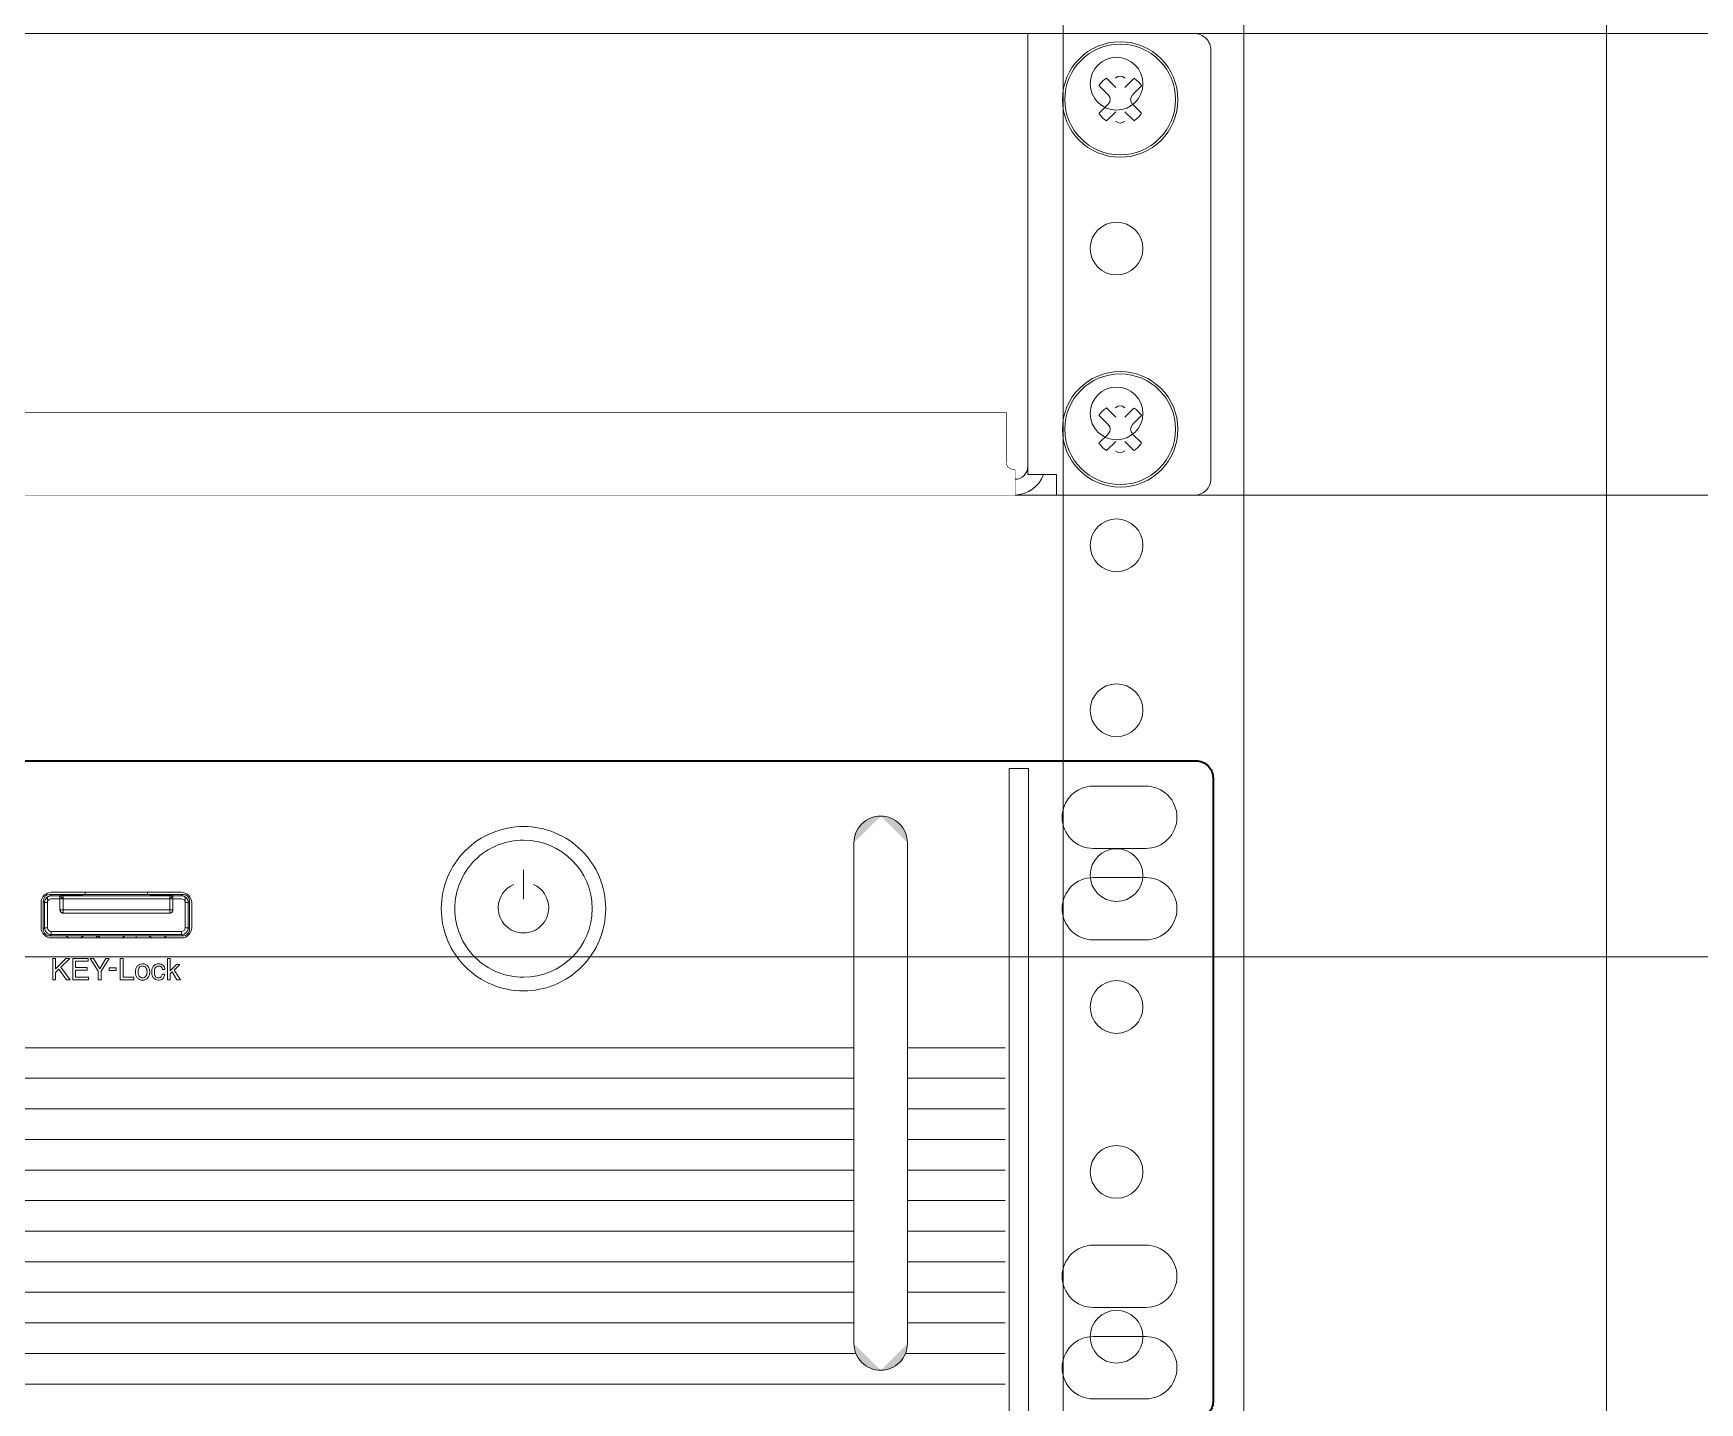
# Model space of a CAD drawing. Header units: millimetres. Extents: x -71336 to -33468, y -26189 to 22712.
# Drawn here: x -34169.4 to -34008.9, y -12629.5 to -12497.7 of the extents above; entities that cross this region are included whole.
import ezdxf

# ---------------------------------------------------------------- set-up
doc = ezdxf.new("R2010")
doc.units = ezdxf.units.MM
doc.set_wipeout_variables(frame=1)
doc.layers.add('PDF3_Geometry', color=7, linetype='Continuous')
doc.layers.add('PDF3_Solid Fills', color=7, linetype='Continuous')
doc.layers.add('SC - Equipment', color=7, linetype='Continuous', lineweight=13)
doc.layers.add('SC - Rack Layout - U-guides and centreline', color=5, linetype='Continuous', lineweight=13, plot=False)
doc.styles.add('ARIAL', font='arial.ttf')

# ---------------------------------------------------------------- blocks, each defined once
blk = doc.blocks.new('*U240')
at = {"layer": 'SC - Rack Layout - U-guides and centreline', "ltscale": 5}
blk.add_lwpolyline([(-300, 0), (300, 0)], dxfattribs=at)
blk = doc.blocks.new('*U241')
at = {"layer": 'SC - Rack Layout - U-guides and centreline', "color": 0, "linetype": 'ByBlock', "lineweight": -2, "transparency": 16777216}
for p in [(0, 755.65), (0, 711.2), (0, 666.75)]:
    blk.add_blockref('*U240', p, dxfattribs=at)
blk = doc.blocks.new('*U270')
at = {"layer": 'SC - Equipment'}
for p, q in [((227.076, 763.524), (227.076, 807.974)), ((244.4623, 763.524), (244.4623, 807.974)), ((279.3873, 807.974), (279.3873, 763.524)), ((227.076, 719.074), (227.076, 763.524)), ((244.4623, 719.074), (244.4623, 763.524)), ((279.3873, 763.524), (279.3873, 719.074)), ((227.076, 674.624), (227.076, 719.074)), ((244.4623, 674.624), (244.4623, 719.074)), ((279.3873, 719.074), (279.3873, 674.624)), ((227.076, 630.174), (227.076, 674.624)), ((244.4623, 630.174), (244.4623, 674.624)), ((279.3873, 674.624), (279.3873, 630.174))]:
    blk.add_line(p, q, dxfattribs=at)
for centre in [(232.21315, 801.624), (232.21315, 785.749), (232.21315, 769.874), (232.21315, 757.174), (232.21315, 741.299), (232.21315, 725.424), (232.21315, 712.724), (232.21315, 696.849), (232.21315, 680.974)]:
    blk.add_circle(centre, 2.54, dxfattribs=at)
at = {"ltscale": 5, "style": 'ARIAL', "flags": 1}
blk.add_attdef('UNITS', (470.5, 46), '', height=9.73997, dxfattribs=at)
blk = doc.blocks.new('LG CVCA')
at = {"layer": 'PDF3_Solid Fills', "true_color": 0xffffff, "transparency": 33554559}
h = blk.add_hatch(color=7, dxfattribs=at)
h.paths.add_polyline_path([(209.5, 4.64, 0.414361), (212.07, 7.21)], flags=0)
h.paths.add_polyline_path([(206.92, 7.21, 0.414229), (209.5, 4.64)], flags=0)
h.paths.add_polyline_path([(206.92, 7.21), (206.92, 55.44)], flags=0)
h.paths.add_polyline_path([(209.5, 58.01, 0.414335), (206.92, 55.44)], flags=0)
h.paths.add_polyline_path([(212.07, 55.44, 0.414467), (209.5, 58.01)], flags=0)
at = {"layer": 'PDF3_Geometry', "lineweight": 35}
blk.add_lwpolyline([(241.5, 1.64, -0.41475), (239.86, 0), (-239.86, 0, -0.414753), (-241.5, 1.64), (-241.5, 61.68, -0.414378), (-239.86, 63.32), (239.86, 63.32, -0.414374), (241.5, 61.68)], format="xyb", close=True, dxfattribs=at)
at = {"layer": 'PDF3_Geometry', "lineweight": 18}
blk.add_lwpolyline([(223.73, 0.41), (221.88, 0.41), (221.88, 62.59), (223.73, 62.59)], close=True, dxfattribs=at)
for points in [[(229.97, 60.89), (235.03, 60.89, -0.414414), (238.03, 57.89, -0.414414), (235.03, 54.89), (229.97, 54.89, -0.414641), (226.97, 57.89, -0.414641)], [(209.5, 4.64, -0.414229), (206.92, 7.21), (206.92, 55.44, -0.414335), (209.5, 58.01, -0.414467), (212.07, 55.44), (212.07, 7.21, -0.414361)], [(175.1, 57, 0.414218), (167.19, 49.09, 0.414218), (175.1, 41.17, 0.414218), (183.02, 49.09, 0.414218)], [(175.1, 55.69, 0.414271), (168.49, 49.09, 0.414271), (175.1, 42.48, 0.414168), (181.71, 49.09, 0.414168)], [(229.97, 52.09), (235.03, 52.09, -0.414414), (238.03, 49.09, -0.414414), (235.03, 46.09), (229.97, 46.09, -0.414641), (226.97, 49.09, -0.414641)], [(229.97, 16.69), (235.03, 16.69, -0.414414), (238.03, 13.69, -0.414414), (235.03, 10.69), (229.97, 10.69, -0.414641), (226.97, 13.69, -0.414641)], [(229.97, 7.89), (235.03, 7.89, -0.414414), (238.03, 4.89, -0.414414), (235.03, 1.89), (229.97, 1.89, -0.414641), (226.97, 4.89, -0.414641)]]:
    blk.add_lwpolyline(points, format="xyb", close=True, dxfattribs=at)
blk.add_lwpolyline([(174.18, 51.43, 0.305072), (172.67, 49.18, 0.414334), (175.1, 46.75, 0.414334), (177.53, 49.18, 0.299695), (176.06, 51.41)], format="xyb", dxfattribs=at)
for points in [[(175.1, 52.84), (175.1, 50.01)], [(-206.85, 35.7), (206.92, 35.7)], [(212.07, 35.7), (221.5, 35.7)], [(-206.85, 32.76), (206.92, 32.76)], [(212.07, 32.76), (221.5, 32.76)], [(-206.85, 29.81), (206.92, 29.81)], [(212.07, 29.81), (221.5, 29.81)], [(-206.85, 26.87), (206.92, 26.87)], [(212.07, 26.87), (221.5, 26.87)], [(-206.85, 23.92), (206.92, 23.92)], [(212.07, 23.92), (221.5, 23.92)], [(-206.85, 20.98), (206.92, 20.98)], [(212.07, 20.98), (221.5, 20.98)], [(-206.85, 18.04), (206.92, 18.04)], [(212.07, 18.04), (221.5, 18.04)], [(-206.85, 15.09), (206.92, 15.09)], [(212.07, 15.09), (221.5, 15.09)], [(-206.85, 12.15), (206.92, 12.15)], [(212.07, 12.15), (221.5, 12.15)], [(-206.85, 9.21), (206.92, 9.21)], [(212.07, 9.21), (221.5, 9.21)], [(-207.03, 6.26), (207.11, 6.26)], [(211.89, 6.26), (221.5, 6.26)], [(-221.65, 3.32), (221.5, 3.32)]]:
    blk.add_lwpolyline(points, dxfattribs=at)
at = {"layer": 'PDF3_Geometry', "lineweight": 9}
for points in [[(143.15, 49.67), (143.15, 47.27, -0.413728), (142.15, 46.27), (129.65, 46.27, -0.413728), (128.65, 47.27), (128.65, 49.67, -0.414409), (129.65, 50.67), (142.15, 50.67, -0.414409)], [(131.3, 46.27, 0.238435), (130.91, 46.47, -0.235371)], [(136.82, 46.46, 0.19639), (136.5, 46.27, -0.237805)], [(139.29, 46.27, 0.239359), (138.9, 46.47, -0.236895)], [(140.81, 46.46, 0.192988), (140.49, 46.27, -0.241834)]]:
    blk.add_lwpolyline(points, format="xyb", close=True, dxfattribs=at)
for points in [[(128.85, 49.82, -0.410272), (129.5, 50.47), (129.63, 50.34), (130.76, 50.33), (130.76, 48.97), (141.04, 48.97, -0.010833), (141.15, 48.98)], [(128.85, 47.12), (128.85, 49.82), (128.98, 49.69, -0.117314), (129.05, 49.97)], [(129.64, 50.33, 0.145722), (129.28, 50.22), (129.28, 47.24), (128.98, 47.24, 0.196561), (129.17, 46.79)], [(129.28, 49.69), (128.98, 49.69, -0.40983), (129.64, 50.33), (130.46, 50.33), (141.34, 50.33)], [(129.5, 50.47), (142.3, 50.47, -0.192974), (142.76, 50.28, -0.192737), (142.95, 49.82), (142.95, 47.12), (142.82, 47.24), (142.82, 49.69), (142.95, 49.82)], [(141.04, 48.97), (141.04, 50.33), (141.05, 50.34), (142.18, 50.34, -0.149762), (142.52, 50.22)], [(142.52, 49.69), (142.82, 49.69, 0.408381), (142.16, 50.33), (141.34, 50.33), (141.33, 50.31), (141.29, 50.28)], [(142.75, 49.98, 0.118971), (142.52, 50.22), (142.52, 47.24), (142.82, 47.24, -0.405653), (142.18, 46.59), (142.18, 46.9)], [(128.98, 49.69), (128.98, 47.24), (128.85, 47.12, 0.195439), (129.04, 46.66)], [(130.76, 48.97, 0.010991), (130.65, 48.98, 0.012621), (130.55, 48.98)], [(141.05, 48.67), (141.05, 48.67), (130.75, 48.67), (130.75, 48.67), (141.05, 48.67, 0.106658), (141.17, 48.7, 0.113061), (141.26, 48.77)], [(142.3, 46.47), (142.18, 46.59), (129.63, 46.59), (129.5, 46.47), (142.3, 46.47, 0.190301), (142.76, 46.66, 0.189869), (142.95, 47.12)], [(129.63, 46.59), (129.63, 46.9), (142.18, 46.9, 0.411232), (142.52, 47.24)], [(132.46, 46.27, -0.235371), (132.86, 46.47, 0.085428), (132.68, 46.42, 0.105243), (132.46, 46.27)], [(133.9, 46.47, -0.237805), (134.34, 46.27, 0.238435), (134, 46.44), (134, 46.27)], [(138.92, 43.56, 0.112512), (138.7, 43.73, 0.062924), (138.56, 43.77, 0.104338), (138.28, 43.76, 0.0597), (138.14, 43.73)], [(139.97, 43.78, 0.095033), (139.7, 43.73, 0.114854), (139.48, 43.57, 0.099644), (139.34, 43.32, 0.042961), (139.31, 43.17)], [(137.78, 43.31, 0.036106), (137.74, 43.16, 0.059322), (137.74, 42.84)], [(137.78, 42.67, 0.096905), (137.92, 42.42, 0.11296), (138.14, 42.26)], [(139.1, 42.82, 0.029451), (139.11, 42.99, 0.031058), (139.1, 43.16)]]:
    blk.add_lwpolyline(points, format="xyb", dxfattribs=at)
for points in [[(130.46, 50.04), (129.63, 50.04)], [(130.76, 50.03), (130.46, 50.33), (130.55, 50.42)], [(130.47, 50.31), (130.46, 50.33)], [(130.46, 50.04), (130.46, 50.03), (130.46, 50.03)], [(130.46, 50.03), (141.34, 50.03)], [(130.51, 50.28), (130.47, 50.31)], [(130.76, 50.03), (130.69, 50.1), (130.62, 50.17), (130.56, 50.23)], [(130.74, 50.34), (130.76, 50.33)], [(132.9, 50.47), (132.77, 50.44)], [(132.9, 50.67), (132.9, 50.47)], [(138.9, 50.67), (138.9, 50.47)], [(138.9, 50.47), (139.03, 50.44)], [(139.32, 50.43), (140.95, 50.43)], [(140.95, 50.43), (139.32, 50.43)], [(141.25, 50.42), (141.34, 50.33), (141.04, 50.03)], [(141.18, 50.17), (141.11, 50.1), (141.04, 50.03)], [(142.18, 50.04), (141.34, 50.04)], [(141.34, 50.04), (141.34, 50.03), (141.34, 50.03)], [(142.3, 50.47), (142.16, 50.33)], [(130.46, 49), (130.46, 49)], [(130.76, 48.76), (130.76, 48.86)], [(141.04, 48.86), (141.04, 48.76)], [(141.34, 49), (141.34, 49)], [(137.8, 46.27), (137.8, 46.47)], [(129.77, 44.29), (130.04, 44.29)], [(129.77, 42.25), (129.77, 44.29)], [(130.04, 43.3), (131.04, 44.29)], [(130.04, 44.29), (130.04, 43.3)], [(130.55, 43.46), (131.44, 42.25)], [(131.42, 44.29), (130.56, 43.46)], [(131.04, 44.29), (131.42, 44.29)], [(131.69, 44.29), (133.18, 44.29)], [(131.69, 42.25), (131.69, 44.29)], [(133.18, 44.05), (131.97, 44.05)], [(131.97, 44.05), (131.97, 43.42)], [(131.97, 43.42), (133.08, 43.42)], [(133.08, 43.42), (133.08, 43.18)], [(133.18, 44.29), (133.18, 44.05)], [(133.39, 44.29), (133.71, 44.29)], [(134.16, 43.06), (133.39, 44.29)], [(133.71, 44.29), (134.29, 43.3)], [(134.3, 43.3), (134.88, 44.29)], [(135.2, 44.29), (134.43, 43.06)], [(134.88, 44.29), (135.2, 44.29)], [(135.2, 43.39), (135.89, 43.39)], [(135.2, 43.13), (135.2, 43.39)], [(135.89, 43.39), (135.89, 43.13)], [(136.26, 44.29), (136.54, 44.29)], [(136.26, 42.25), (136.26, 44.29)], [(136.54, 44.29), (136.54, 42.49)], [(140.82, 44.29), (141.07, 44.29)], [(140.82, 42.25), (140.82, 44.29)], [(141.07, 44.29), (141.07, 43.11)], [(141.07, 43.11), (141.7, 43.73)], [(142.02, 43.73), (141.45, 43.18)], [(141.7, 43.73), (142.02, 43.73)], [(130.04, 42.25), (129.77, 42.25)], [(130.35, 43.26), (130.04, 42.96)], [(130.04, 42.96), (130.04, 42.25)], [(131.08, 42.25), (130.35, 43.26)], [(131.44, 42.25), (131.08, 42.25)], [(133.2, 42.25), (131.69, 42.25)], [(131.97, 43.18), (131.97, 42.49), (133.2, 42.49)], [(133.08, 43.18), (131.97, 43.18)], [(133.2, 42.49), (133.2, 42.25)], [(134.43, 42.25), (134.16, 42.25), (134.16, 43.06)], [(134.43, 43.06), (134.43, 42.25)], [(135.89, 43.13), (135.2, 43.13)], [(137.57, 42.25), (136.26, 42.25)], [(136.54, 42.49), (137.57, 42.49)], [(137.57, 42.49), (137.57, 42.25)], [(140.32, 43.23), (140.57, 43.23)], [(140.57, 42.78), (140.33, 42.78)], [(141.07, 42.25), (140.82, 42.25)], [(141.27, 43.01), (141.07, 42.81)], [(141.07, 42.81), (141.07, 42.25)], [(141.73, 42.25), (141.27, 43.01)], [(141.45, 43.18), (142.06, 42.25)], [(142.06, 42.25), (141.73, 42.25)]]:
    blk.add_lwpolyline(points, dxfattribs=at)
for points in [[(130.46, 49), (130.46, 50.33)], [(130.85, 50.43), (132.48, 50.43)], [(141.34, 49), (141.34, 50.33)]]:
    blk.add_lwpolyline(points, close=True, dxfattribs=at)
for centre, radius, start, end in [((130.87, 49), 0.41, 179.8865, 192.5651), ((130.45, 48.32), 0.424, 60.6677, 67.7937), ((141.08, 48.68), 0.0362, 158.7607, 201.2393), ((141.7, 47.6), 1.21, 114.525, 117.0136), ((140.93, 49), 0.41, 347.4349, 0.1135), ((129.63, 47.25), 0.353, 180.608, 225.3304), ((138.35, 43.17), 0.581, 137.2338, 151.3861), ((138.42, 43.15), 0.419, 64.4611, 115.765), ((139.46, 42.98), 1.47, 174.5521, 179.4223), ((138.42, 42.85), 0.428, 245.2458, 294.2666), ((138.45, 42.83), 0.623, 293.8099, 319.1045), ((138.2, 42.93), 0.641, 326.3436, 344.3027), ((137.38, 42.98), 1.47, 0.5777, 5.4479), ((140.27, 42.94), 0.966, 186.9325, 196.1609), ((139.94, 42.82), 0.61, 207.3813, 244.0293), ((139.93, 42.76), 0.338, 215.4543, 243.4674)]:
    blk.add_arc(centre, radius, start, end, dxfattribs=at)
for points in [[(129.05, 49.97), (129.11, 50.07), (129.19, 50.15), (129.28, 50.22)], [(129.38, 49.94), (129.31, 49.87), (129.27, 49.78), (129.27, 49.69)], [(129.63, 50.04), (129.54, 50.04), (129.44, 50.01), (129.38, 49.94)], [(130.85, 50.43), (130.69, 50.43), (130.55, 50.43), (130.55, 50.42)], [(130.85, 50.43), (130.69, 50.43), (130.55, 50.43), (130.55, 50.42)], [(132.48, 50.43), (132.62, 50.43), (132.74, 50.44), (132.77, 50.44)], [(132.48, 50.43), (132.62, 50.43), (132.74, 50.44), (132.77, 50.44)], [(139.03, 50.44), (139.06, 50.44), (139.18, 50.43), (139.32, 50.43)], [(139.03, 50.44), (139.06, 50.44), (139.18, 50.43), (139.32, 50.43)], [(141.25, 50.42), (141.24, 50.43), (141.11, 50.43), (140.95, 50.43)], [(141.25, 50.42), (141.24, 50.43), (141.11, 50.43), (140.95, 50.43)], [(142.42, 49.94), (142.36, 50), (142.26, 50.04), (142.18, 50.04)], [(142.52, 49.69), (142.52, 49.78), (142.49, 49.87), (142.42, 49.94)], [(142.75, 49.98), (142.79, 49.89), (142.82, 49.79), (142.82, 49.69)], [(130.54, 48.77), (130.49, 48.84), (130.46, 48.92), (130.46, 49)], [(130.46, 49), (130.46, 48.82), (130.59, 48.67), (130.75, 48.67)], [(130.49, 48.99), (130.48, 48.99), (130.47, 48.99), (130.47, 49)], [(130.47, 48.91), (130.47, 48.9), (130.47, 48.89), (130.48, 48.88)], [(130.48, 48.88), (130.48, 48.86), (130.49, 48.84), (130.5, 48.83)], [(130.52, 48.99), (130.51, 48.99), (130.5, 48.99), (130.49, 48.99)], [(130.5, 48.83), (130.51, 48.82), (130.52, 48.8), (130.52, 48.79)], [(130.55, 48.98), (130.54, 48.99), (130.53, 48.99), (130.52, 48.99)], [(130.52, 48.79), (130.53, 48.78), (130.54, 48.77), (130.55, 48.76)], [(130.63, 48.7), (130.6, 48.72), (130.56, 48.74), (130.54, 48.77)], [(130.55, 48.76), (130.56, 48.75), (130.57, 48.74), (130.58, 48.73)], [(130.58, 48.73), (130.59, 48.72), (130.6, 48.72), (130.61, 48.71)], [(130.75, 48.67), (130.71, 48.67), (130.67, 48.68), (130.63, 48.7)], [(130.66, 48.69), (130.66, 48.68), (130.67, 48.68), (130.68, 48.68)], [(130.68, 48.68), (130.7, 48.67), (130.73, 48.67), (130.75, 48.67)], [(130.75, 48.7), (130.75, 48.72), (130.75, 48.74), (130.76, 48.76)], [(130.75, 48.67), (130.75, 48.68), (130.75, 48.69), (130.75, 48.7)], [(130.76, 48.86), (130.76, 48.9), (130.76, 48.93), (130.76, 48.97)], [(141.04, 48.97), (141.04, 48.93), (141.04, 48.89), (141.04, 48.86)], [(141.04, 48.76), (141.04, 48.74), (141.05, 48.72), (141.05, 48.7)], [(141.05, 48.67), (141.21, 48.67), (141.34, 48.82), (141.34, 49)], [(141.12, 48.68), (141.1, 48.67), (141.07, 48.67), (141.05, 48.67)], [(141.12, 48.68), (141.1, 48.67), (141.07, 48.67), (141.05, 48.67)], [(141.12, 48.68), (141.13, 48.68), (141.14, 48.68), (141.14, 48.69)], [(141.25, 48.98), (141.21, 48.98), (141.18, 48.98), (141.15, 48.98)], [(141.19, 48.71), (141.2, 48.72), (141.21, 48.72), (141.22, 48.73)], [(141.22, 48.73), (141.23, 48.74), (141.24, 48.75), (141.25, 48.76)], [(141.28, 48.99), (141.27, 48.99), (141.26, 48.99), (141.25, 48.98)], [(141.25, 48.76), (141.26, 48.77), (141.27, 48.78), (141.28, 48.79)], [(141.34, 49), (141.34, 48.92), (141.31, 48.84), (141.26, 48.77)], [(141.31, 48.99), (141.31, 48.99), (141.29, 48.99), (141.28, 48.99)], [(141.28, 48.79), (141.28, 48.8), (141.29, 48.82), (141.3, 48.83)], [(141.3, 48.83), (141.31, 48.85), (141.32, 48.86), (141.32, 48.88)], [(141.34, 49), (141.33, 48.99), (141.32, 48.99), (141.31, 48.99)], [(141.32, 48.88), (141.33, 48.89), (141.33, 48.9), (141.33, 48.91)], [(129.04, 46.66), (129.16, 46.54), (129.33, 46.47), (129.5, 46.47)], [(129.17, 46.79), (129.28, 46.66), (129.46, 46.6), (129.63, 46.6)], [(129.38, 47), (129.44, 46.93), (129.54, 46.9), (129.63, 46.9)], [(132.9, 46.47), (132.89, 46.47), (132.88, 46.47), (132.87, 46.47)], [(136.86, 46.47), (136.84, 46.47), (136.83, 46.46), (136.82, 46.46)], [(136.9, 46.47), (136.89, 46.47), (136.87, 46.47), (136.86, 46.47)], [(140.86, 46.47), (140.84, 46.47), (140.83, 46.46), (140.81, 46.46)], [(140.89, 46.47), (140.88, 46.47), (140.87, 46.47), (140.86, 46.47)], [(137.84, 43.45), (137.81, 43.4), (137.8, 43.36), (137.78, 43.31)], [(138.14, 43.73), (138.06, 43.69), (137.98, 43.63), (137.92, 43.56)], [(138.1, 43.41), (138.07, 43.36), (138.04, 43.3), (138.02, 43.23)], [(138.24, 43.52), (138.19, 43.5), (138.14, 43.46), (138.1, 43.41)], [(138.73, 43.41), (138.69, 43.46), (138.65, 43.5), (138.6, 43.52)], [(138.82, 43.23), (138.8, 43.3), (138.77, 43.36), (138.73, 43.41)], [(139, 43.44), (138.98, 43.49), (138.95, 43.53), (138.92, 43.56)], [(139.06, 43.31), (139.04, 43.36), (139.03, 43.41), (139, 43.44)], [(139.56, 42.99), (139.56, 43.14), (139.58, 43.29), (139.67, 43.41)], [(139.67, 43.41), (139.7, 43.46), (139.74, 43.5), (139.79, 43.52)], [(139.79, 43.52), (139.84, 43.55), (139.9, 43.56), (139.96, 43.57)], [(139.96, 43.57), (140.01, 43.57), (140.06, 43.56), (140.1, 43.54)], [(140.09, 43.77), (140.05, 43.78), (140.01, 43.78), (139.97, 43.78)], [(140.21, 43.74), (140.17, 43.75), (140.14, 43.76), (140.09, 43.77)], [(140.1, 43.54), (140.14, 43.53), (140.18, 43.51), (140.22, 43.48)], [(140.4, 43.63), (140.34, 43.68), (140.28, 43.72), (140.21, 43.74)], [(140.22, 43.48), (140.28, 43.41), (140.32, 43.32), (140.33, 43.23)], [(140.57, 43.23), (140.56, 43.37), (140.5, 43.53), (140.4, 43.63)], [(137.74, 42.82), (137.75, 42.77), (137.76, 42.72), (137.78, 42.67)], [(137.99, 42.99), (137.99, 42.95), (137.99, 42.91), (138, 42.87)], [(138.02, 43.23), (138.01, 43.19), (138, 43.16), (138, 43.12)], [(138, 42.87), (138, 42.83), (138.01, 42.79), (138.02, 42.76)], [(138.02, 42.76), (138.04, 42.69), (138.07, 42.63), (138.1, 42.58)], [(138.1, 42.58), (138.14, 42.53), (138.19, 42.49), (138.24, 42.46)], [(138.14, 42.26), (138.18, 42.24), (138.23, 42.23), (138.27, 42.22)], [(138.27, 42.22), (138.32, 42.21), (138.37, 42.21), (138.42, 42.21)], [(138.42, 42.21), (138.47, 42.21), (138.52, 42.21), (138.57, 42.22)], [(138.57, 42.22), (138.61, 42.23), (138.66, 42.24), (138.7, 42.26)], [(138.6, 42.46), (138.65, 42.49), (138.69, 42.53), (138.74, 42.58)], [(138.84, 43.12), (138.84, 43.16), (138.83, 43.19), (138.82, 43.23)], [(138.82, 42.76), (138.83, 42.79), (138.84, 42.83), (138.84, 42.87)], [(138.84, 42.87), (138.85, 42.91), (138.85, 42.95), (138.85, 42.99)], [(138.92, 42.42), (138.95, 42.46), (138.98, 42.5), (139, 42.54)], [(139, 42.54), (139.03, 42.58), (139.04, 42.63), (139.06, 42.67)], [(139.1, 43.16), (139.09, 43.21), (139.08, 43.26), (139.06, 43.31)], [(139.06, 42.67), (139.08, 42.72), (139.09, 42.77), (139.1, 42.82)], [(139.31, 43.17), (139.3, 43.11), (139.3, 43.05), (139.3, 42.99)], [(139.3, 42.99), (139.3, 42.96), (139.3, 42.92), (139.3, 42.89)], [(139.3, 42.89), (139.3, 42.87), (139.3, 42.85), (139.31, 42.82)], [(139.34, 42.67), (139.36, 42.62), (139.37, 42.58), (139.39, 42.54)], [(139.66, 42.57), (139.57, 42.68), (139.56, 42.85), (139.56, 42.99)], [(139.68, 42.26), (139.76, 42.23), (139.85, 42.21), (139.94, 42.21)], [(139.95, 42.42), (139.89, 42.42), (139.84, 42.43), (139.78, 42.46)], [(139.94, 42.21), (140.09, 42.21), (140.26, 42.25), (140.37, 42.35)], [(140.09, 42.45), (140.05, 42.43), (140, 42.42), (139.95, 42.42)], [(140.2, 42.52), (140.16, 42.49), (140.13, 42.46), (140.09, 42.45)], [(140.32, 42.78), (140.31, 42.69), (140.27, 42.59), (140.2, 42.52)], [(140.37, 42.35), (140.48, 42.46), (140.55, 42.63), (140.57, 42.79)]]:
    blk.add_open_spline(points, degree=3, dxfattribs=at)
blk = doc.blocks.new('1U RACK SHELF - RACK LAYOUT')
at = {"layer": 'SC - Equipment', "flags": 128}
for points in [[(223.67, 44.45), (223.67, 2)], [(223.67, 44.45), (239.7, 44.45)], [(241.3, 42.85), (241.3, 1.59)], [(232.13, 39.27), (231.24, 40.16)], [(233.88, 40.13), (233.02, 39.27)], [(231.39, 38.56), (230.53, 39.42)], [(234.62, 39.42), (233.73, 38.56)], [(231.39, 37.64), (230.53, 36.78)], [(232.13, 36.93), (231.24, 36.04)], [(233.88, 36.07), (233.02, 36.93)], [(234.62, 36.78), (233.73, 37.64)], [(232.13, 7.52), (231.24, 8.41)], [(233.88, 8.38), (233.02, 7.52)], [(221.58, 7.95), (-221.52, 7.95)], [(221.58, 7.95), (221.58, 3.16)], [(231.39, 6.81), (230.53, 7.67)], [(234.62, 7.67), (233.73, 6.81)], [(231.39, 5.89), (230.53, 5.03)], [(232.13, 5.18), (231.24, 4.29)], [(233.88, 4.32), (233.02, 5.18)], [(234.62, 5.03), (233.73, 5.89)], [(222.42, 0), (222.42, 2.42)], [(223.67, 2), (226.44, 2)], [(226.44, 2), (226.44, 0)], [(222.42, 0), (-222.36, 0)], [(239.7, 0), (226.44, 0)]]:
    blk.add_lwpolyline(points, dxfattribs=at)
for points in [[(241.3, 42.85, 0.414214), (239.7, 44.45)], [(221.58, 3.16, 0.106933), (221.67, 2.77)], [(222.42, 1.53, 0.414214), (223.67, 2.77)], [(222.42, 0, 0.29889), (225.19, 2)], [(239.7, 0, 0.414214), (241.3, 1.59)]]:
    blk.add_lwpolyline(points, format="xyb", dxfattribs=at)
at = {"layer": 'SC - Equipment'}
for points in [[(221.86, 2.6), (221.84, 2.61), (221.82, 2.62), (221.8, 2.64), (221.78, 2.65), (221.77, 2.67), (221.75, 2.68), (221.73, 2.7), (221.71, 2.72), (221.7, 2.73), (221.68, 2.75), (221.67, 2.77)], [(222.12, 2.48), (222.1, 2.49), (222.07, 2.5), (222.05, 2.51), (222.02, 2.51), (222, 2.52), (221.98, 2.54), (221.95, 2.55), (221.93, 2.56), (221.91, 2.57), (221.88, 2.58), (221.86, 2.6)], [(222.42, 2.42), (222.39, 2.43), (222.37, 2.43), (222.34, 2.43), (222.31, 2.44), (222.28, 2.44), (222.26, 2.45), (222.23, 2.45), (222.2, 2.46), (222.17, 2.47), (222.15, 2.47), (222.12, 2.48)]]:
    blk.add_lwpolyline(points, dxfattribs=at)
for centre, major_axis, start_param, end_param in [((232.56, 38.1), (5.56, 0), 0, 6.283185), ((232.56, 38.1), (5.33, 0), 0, 6.283185), ((232.56, 38.1), (2.44, 0), 2.143456, 2.563819), ((232.56, 39.72), (0.635, 0), 0.785399, 2.356195), ((232.56, 38.1), (2.44, 0), 0.57266, 0.993023), ((230.96, 38.1), (0.635, 0), 5.497788, 7.068584), ((234.19, 38.1), (0.635, 0), 2.356195, 3.926991), ((232.56, 38.1), (2.44, 0), 3.719366, 4.139729), ((232.56, 36.47), (0.635, 0), 3.926991, 5.497787), ((232.56, 38.1), (2.44, 0), 5.290163, 5.710525), ((232.56, 6.35), (5.56, 0), 0, 6.283185), ((232.56, 6.35), (5.33, 0), 0, 6.283185), ((232.56, 6.35), (2.44, 0), 2.143456, 2.563819), ((232.56, 7.97), (0.635, 0), 0.785399, 2.356195), ((232.56, 6.35), (2.44, 0), 0.57266, 0.993023), ((230.96, 6.35), (0.635, 0), 5.497788, 7.068584), ((234.19, 6.35), (0.635, 0), 2.356195, 3.926991), ((232.56, 6.35), (2.44, 0), 3.719366, 4.139729), ((232.56, 6.35), (2.44, 0), 5.290163, 5.710525), ((232.56, 4.72), (0.635, 0), 3.926991, 5.497787)]:
    blk.add_ellipse(centre, major_axis=major_axis, ratio=1, start_param=start_param, end_param=end_param, dxfattribs=at)
blk.add_wipeout([(-222.36, 0), (-222.36, 2.42), (-222.28, 2.43), (-222.18, 2.45), (-222.07, 2.47), (-221.97, 2.51), (-221.89, 2.54), (-221.82, 2.58), (-221.77, 2.61), (-221.71, 2.66), (-221.68, 2.68), (-221.64, 2.73), (-221.62, 2.75), (-221.61, 2.77), (-221.58, 2.84), (-221.56, 2.91), (-221.54, 2.99), (-221.53, 3.07), (-221.52, 3.15), (-221.52, 3.32), (-221.52, 7.95), (221.58, 7.95), (221.58, 3.16), (221.59, 3.08), (221.59, 3.03), (221.6, 2.98), (221.61, 2.93), (221.63, 2.87), (221.64, 2.84), (221.65, 2.81), (221.66, 2.79), (221.67, 2.77), (221.73, 2.7), (221.77, 2.67), (221.82, 2.62), (221.89, 2.58), (221.98, 2.54), (222.06, 2.5), (222.15, 2.47), (222.28, 2.44), (222.38, 2.43), (222.42, 2.42), (222.42, 0)])

msp = doc.modelspace()

# ---------------------------------------------------------------- block references
msp.add_blockref('LG CVCA', (-34297.305, -12631.067))
at = {"layer": 'SC - Equipment'}
msp.add_blockref('*U270', (-34297.305, -13304.167), dxfattribs=at)
at = {"layer": 'SC - Rack Layout - U-guides and centreline'}
msp.add_blockref('*U241', (-34297.756, -13253.367), dxfattribs=at)

# ---------------------------------------------------------------- next in the draw order: block references
msp.add_blockref('1U RACK SHELF - RACK LAYOUT', (-34297.305, -12542.165))

doc.saveas('drawing.dxf')
